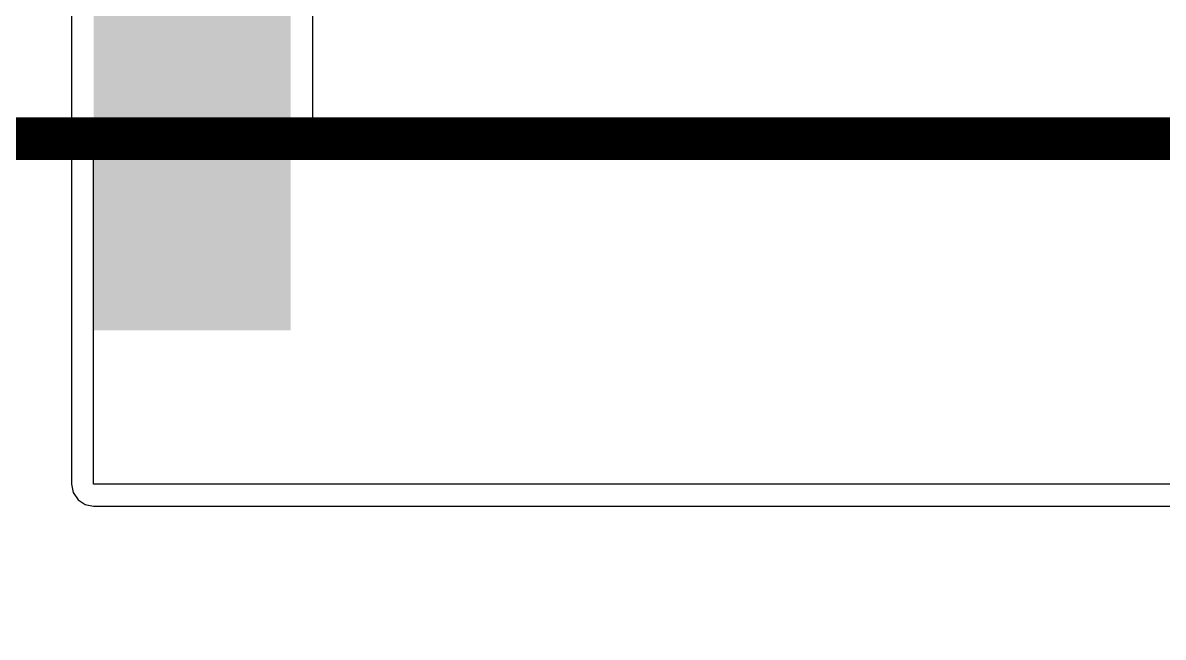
# Model space of a CAD drawing. Header units: inches. Extents: x -89 to 427, y -87 to 99.
# Drawn here: x -20.87 to -7.5, y -60.65 to -53.44 of the extents above; entities that cross this region are included whole.
import ezdxf

# ---------------------------------------------------------------- set-up
doc = ezdxf.new("R2010")
doc.units = ezdxf.units.IN
for name, color, linetype in [('Board_Outline', 56, 'Continuous'), ('Top Layer', 1, 'Continuous'), ('Top Overlay', 2, 'Continuous')]:
    doc.layers.add(name, color=color, linetype=linetype)

msp = doc.modelspace()

# ---------------------------------------------------------------- hatches: boundary and pattern name
at = {"layer": 'Top Layer'}
msp.add_hatch(color=1, dxfattribs=at).paths.add_polyline_path([(-20.041, -57.048), (-17.729, -57.048), (-17.729, -38.786), (-20.041, -38.786)])

# ---------------------------------------------------------------- linework, layer by layer
at = {"layer": 'Board_Outline'}
msp.add_lwpolyline([(87.312, 0, 0.254, 0.254, 1), (-87.312, 0, 0.254, 0.254, 1)], format="xyseb", close=True, dxfattribs=at)
at = {"layer": 'Top Layer'}
for p, q in [((-20.3, -38.786), (-20.3, -54.966)), ((-17.47, -54.707), (-17.47, -38.786)), ((36.8, -54.707), (-17.47, -54.707)), ((-20.3, -54.966), (-20.3, -57.048)), ((-20.041, -58.852), (-20.041, -54.966)), ((-20.041, -54.966), (37.059, -54.966)), ((-20.3, -57.048), (-20.3, -58.852)), ((-20.3, -58.852), (-20.28, -58.951)), ((43.383, -58.852), (-20.041, -58.852)), ((-20.28, -58.951), (-20.224, -59.035)), ((-20.224, -59.035), (-20.14, -59.091)), ((-20.14, -59.091), (-20.041, -59.111)), ((-20.041, -59.111), (43.383, -59.111))]:
    msp.add_line(p, q, dxfattribs=at)
at = {"layer": 'Top Overlay'}
msp.add_lwpolyline([(-38.493, -54.802, 0.5, 0.5, 0), (38.507, -54.802, 0.5, 0.5, 0)], format="xyseb", dxfattribs=at)

doc.saveas('drawing.dxf')
